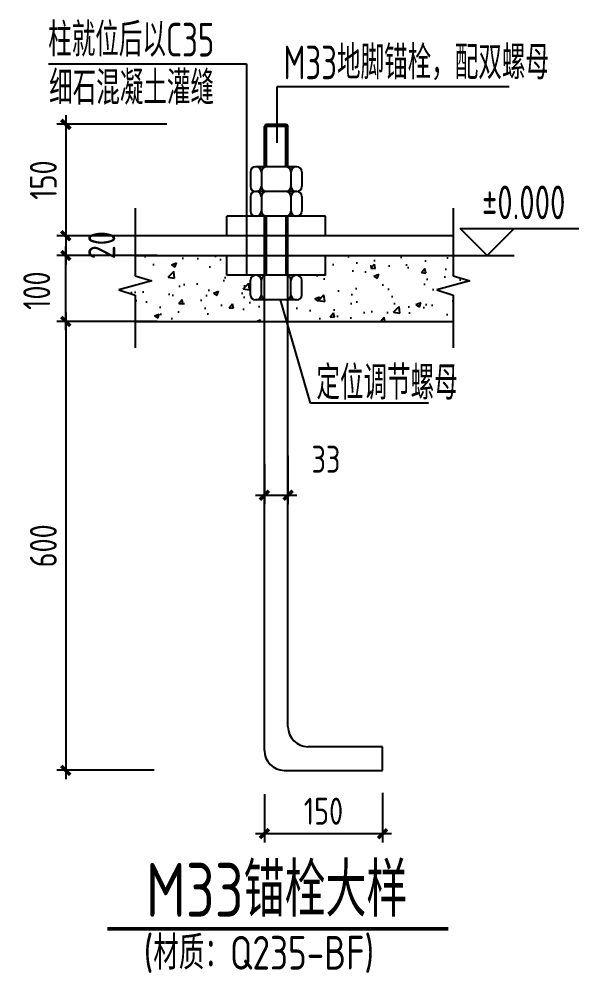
# Model space of a CAD drawing. Extents: x -33967 to 1773478, y -1022458 to -784650.
# Drawn here: x 609647 to 622126, y -976901 to -955645 of the extents above; entities that cross this region are included whole.
import ezdxf

# ---------------------------------------------------------------- set-up
doc = ezdxf.new("R2010")
doc.units = 0
doc.header["$LTSCALE"] = 1000
doc.header["$MEASUREMENT"] = 0
for name, color, linetype in [('AXIS', 3, 'Continuous'), ('C', 6, 'Continuous'), ('DIM', 146, 'Continuous'), ('DIM_ELEV', 3, 'Continuous'), ('JDX', 6, 'Continuous'), ('PUB_DIM', 3, 'Continuous'), ('PUB_TEXT', 7, 'Continuous')]:
    doc.layers.add(name, color=color, linetype=linetype)
doc.styles.add('C', font='tssdeng.shx', dxfattribs={"height": 3, "bigfont": 'tssdchn.shx'})
doc.styles.add('TSSD_Dimension', font='Tssdeng.shx', dxfattribs={"width": 0.8, "bigfont": 'hztxt.shx'})
doc.dimstyles.new('TSSD_100_200', dxfattribs={"dimtxt": 600, "dimasz": 200, "dimexe": 200, "dimexo": 500, "dimgap": 200, "dimtad": 1, "dimdec": 0, "dimlfac": 0.5, "dimzin": 0, "dimdsep": 46, "dimtxsty": 'TSSD_Dimension', "dimblk": 'ARCHTICK', "dimblk1": 'ARCHTICK', "dimblk2": 'ARCHTICK', "dimcen": 0, "dimdle": 200, "dimclrt": 7, "dimadec": 0, "dimazin": 0, "dimtfac": 1, "dimtdec": 0, "dimtix": 1, "dimtmove": 2, "dimatfit": 3, "dimfxl": 1, "dimtolj": 1, "dimtzin": 0, "dimarcsym": 0})
doc.dimstyles.new('TSSD_40_200', dxfattribs={"dimtxt": 600, "dimasz": 200, "dimexe": 200, "dimexo": 500, "dimgap": 200, "dimtad": 1, "dimdec": 0, "dimlfac": 0.2, "dimzin": 0, "dimdsep": 46, "dimtxsty": 'TSSD_Dimension', "dimblk": 'ARCHTICK', "dimblk1": 'ARCHTICK', "dimblk2": 'ARCHTICK', "dimcen": 0, "dimdle": 200, "dimclrt": 7, "dimadec": 0, "dimazin": 0, "dimtfac": 1, "dimtdec": 0, "dimtix": 1, "dimtmove": 2, "dimatfit": 3, "dimfxl": 1, "dimtolj": 1, "dimtzin": 0, "dimarcsym": 0})
pattern_1 = [(50, (741954.9, -939571.5), (1125.5324, -98.4713), [117.691, -1294.599]), (355, (741954.9, -939571.5), (-217.73, 1180.348), [94.153, -1035.679]), (100.4514, (742048.7, -939579.7), (907.803, 1081.876), [100.022, -1100.24]), (46.1842, (741954.9, -939257.7), (1674.726, -259.734), [176.536, -1941.898]), (96.6356, (742094.5, -939279.3), (1466.683, 1528.596), [150.033, -1650.36]), (351.1842, (741954.9, -939257.7), (1466.682, 1528.597), [141.23, -1553.519]), (21, (742111.8, -939336.2), (936.673, -631.794), [117.691, -1294.599]), (326, (742111.8, -939336.2), (381.813, 1137.913), [94.153, -1035.679]), (71.4514, (742189.9, -939388.8), (1318.486, 506.118), [100.022, -1100.24]), (37.5, (741954.9, -939571.54), (19.0814, 522.3806), [0, -1023.1254, 0, -1051.3712, 0, -1039.6022]), (7.5, (741954.9, -939571.54), (412.8116, 618.9151), [0, -599.4385, 0, -999.5873, 0, -396.2257]), (327.5, (741604.96, -939571.54), (837.68, -35.3933), [0, -392.3027, 0, -1223.9844, 0, -1624.1332]), (317.5, (741448.04, -939571.5), (915.142, 157.086), [0, -509.9935, 0, -812.851, 0, -1153.37])]

# ---------------------------------------------------------------- blocks, each defined once
blk = doc.blocks.new('_ArchTick')
at = {"color": 0, "linetype": 'ByBlock', "const_width": 0.4}
blk.add_lwpolyline([(-0.5, -0.5), (0.5, 0.5)], dxfattribs=at)
blk = doc.blocks.new('*D1247')
at = {"layer": 'AXIS', "color": 0, "lineweight": -2, "transparency": 16777216}
for p, q in [((610688, -957790), (610688, -960676)), ((612941, -957990), (610488, -957990)), ((612972, -960476), (610488, -960476))]:
    blk.add_line(p, q, dxfattribs=at)
at = {"layer": 'Defpoints', "color": 0, "transparency": 16777216}
for p in [(613441, -957990), (610688, -960476), (613472, -960476)]:
    blk.add_point(p, dxfattribs=at)
at = {"layer": 'AXIS', "color": 0, "lineweight": -2, "transparency": 16777216, "xscale": 200, "yscale": 200, "zscale": 200}
for p, rotation in [((610688, -957990), 90), ((610688, -960476), 270)]:
    blk.add_blockref('_ArchTick', p, dxfattribs=dict(at, rotation=rotation))
at = {"layer": 'AXIS', "color": 7, "transparency": 16777216, "insert": (610188, -959233), "char_height": 600, "attachment_point": 5, "rotation": 90, "style": 'TSSD_Dimension'}
blk.add_mtext('\\A1;150', dxfattribs=at)
blk = doc.blocks.new('*D1248')
at = {"layer": 'Defpoints', "color": 0, "transparency": 16777216}
for p in [(613228, -960476), (610688, -960915), (613228, -960915)]:
    blk.add_point(p, dxfattribs=at)
at = {"layer": 'DIM', "color": 0, "lineweight": -2, "transparency": 16777216}
for p, q in [((610688, -960276), (610688, -961115)), ((612728, -960476), (610488, -960476)), ((612728, -960915), (610488, -960915))]:
    blk.add_line(p, q, dxfattribs=at)
at = {"layer": 'DIM', "color": 0, "lineweight": -2, "transparency": 16777216, "xscale": 200, "yscale": 200, "zscale": 200}
for p, rotation in [((610688, -960476), 90), ((610688, -960915), 270)]:
    blk.add_blockref('_ArchTick', p, dxfattribs=dict(at, rotation=rotation))
at = {"layer": 'DIM', "color": 7, "transparency": 16777216, "insert": (611490, -960685), "char_height": 600, "attachment_point": 5, "rotation": 90, "style": 'TSSD_Dimension'}
blk.add_mtext('\\A1;20', dxfattribs=at)
blk = doc.blocks.new('*D1249')
at = {"layer": 'AXIS', "color": 0, "lineweight": -2, "transparency": 16777216}
for p, q in [((610688, -962581), (610688, -960715)), ((612728, -960915), (610488, -960915)), ((612728, -962381), (610488, -962381))]:
    blk.add_line(p, q, dxfattribs=at)
at = {"layer": 'Defpoints', "color": 0, "transparency": 16777216}
for p in [(610688, -960915), (613228, -960915), (613228, -962381)]:
    blk.add_point(p, dxfattribs=at)
at = {"layer": 'AXIS', "color": 0, "lineweight": -2, "transparency": 16777216, "xscale": 200, "yscale": 200, "zscale": 200}
for p, rotation in [((610688, -960915), 90), ((610688, -962381), 270)]:
    blk.add_blockref('_ArchTick', p, dxfattribs=dict(at, rotation=rotation))
at = {"layer": 'AXIS', "color": 7, "transparency": 16777216, "insert": (610041, -961697), "char_height": 600, "attachment_point": 5, "rotation": 90, "style": 'TSSD_Dimension'}
blk.add_mtext('\\A1;100', dxfattribs=at)
blk = doc.blocks.new('*D1250')
at = {"layer": 'AXIS', "color": 0, "lineweight": -2, "transparency": 16777216}
for p, q in [((615114, -972918), (615114, -973997)), ((617750, -972886), (617750, -973997)), ((614914, -973797), (617950, -973797))]:
    blk.add_line(p, q, dxfattribs=at)
at = {"layer": 'Defpoints', "color": 0, "transparency": 16777216}
for p in [(615114, -972418), (617750, -972386), (617750, -973797)]:
    blk.add_point(p, dxfattribs=at)
at = {"layer": 'AXIS', "color": 0, "lineweight": -2, "transparency": 16777216, "xscale": 200, "yscale": 200, "zscale": 200, "rotation": 180}
blk.add_blockref('_ArchTick', (615114, -973797), dxfattribs=at)
at = {"layer": 'AXIS', "color": 0, "lineweight": -2, "transparency": 16777216, "xscale": 200, "yscale": 200, "zscale": 200}
blk.add_blockref('_ArchTick', (617750, -973797), dxfattribs=at)
at = {"layer": 'AXIS', "color": 7, "transparency": 16777216, "insert": (616432, -973297), "char_height": 600, "attachment_point": 5, "style": 'TSSD_Dimension'}
blk.add_mtext('\\A1;150', dxfattribs=at)
blk = doc.blocks.new('*D1251')
at = {"layer": 'AXIS', "color": 0, "lineweight": -2, "transparency": 16777216}
for p, q in [((610688, -962181), (610688, -972586)), ((611253, -962381), (610488, -962381)), ((612657, -972386), (610488, -972386))]:
    blk.add_line(p, q, dxfattribs=at)
at = {"layer": 'Defpoints', "color": 0, "transparency": 16777216}
for p in [(611753, -962381), (610688, -972386), (613157, -972386)]:
    blk.add_point(p, dxfattribs=at)
at = {"layer": 'AXIS', "color": 0, "lineweight": -2, "transparency": 16777216, "xscale": 200, "yscale": 200, "zscale": 200}
for p, rotation in [((610688, -962381), 90), ((610688, -972386), 270)]:
    blk.add_blockref('_ArchTick', p, dxfattribs=dict(at, rotation=rotation))
at = {"layer": 'AXIS', "color": 7, "transparency": 16777216, "insert": (610188, -967384), "char_height": 600, "attachment_point": 5, "rotation": 90, "style": 'TSSD_Dimension'}
blk.add_mtext('\\A1;600', dxfattribs=at)
blk = doc.blocks.new('*D1252')
at = {"layer": 'AXIS', "color": 0, "lineweight": -2, "transparency": 16777216}
for p, q in [((615641, -965378), (615641, -966457)), ((615114, -965556), (615114, -966457)), ((614914, -966257), (615841, -966257))]:
    blk.add_line(p, q, dxfattribs=at)
at = {"layer": 'Defpoints', "color": 0, "transparency": 16777216}
for p in [(615641, -964878), (615114, -965056), (615641, -966257)]:
    blk.add_point(p, dxfattribs=at)
at = {"layer": 'AXIS', "color": 0, "lineweight": -2, "transparency": 16777216, "xscale": 200, "yscale": 200, "zscale": 200, "rotation": 180}
blk.add_blockref('_ArchTick', (615114, -966257), dxfattribs=at)
at = {"layer": 'AXIS', "color": 0, "lineweight": -2, "transparency": 16777216, "xscale": 200, "yscale": 200, "zscale": 200}
blk.add_blockref('_ArchTick', (615641, -966257), dxfattribs=at)
at = {"layer": 'AXIS', "color": 7, "transparency": 16777216, "insert": (616488, -965454), "char_height": 600, "attachment_point": 5, "style": 'TSSD_Dimension'}
blk.add_mtext('\\A1;33', dxfattribs=at)

msp = doc.modelspace()

# ---------------------------------------------------------------- hatches: boundary and pattern name
h = msp.add_hatch()
h.set_pattern_fill('AN33C', color=3, scale=1569.21081, style=0)
h.set_pattern_definition(pattern_1)
h.paths.add_polyline_path([(614279, -961354.8), (614279, -960915.5), (612235.4, -960915.5), (612235.4, -961363.8), (612602.8, -961480.7), (611867.9, -961681.2), (612235.4, -961798.1), (612235.4, -962381.1), (615113.8, -962381.1), (615113.8, -961904.1), (614916.5, -961904.1, -0.4142136), (614806.7, -961794.2), (614806.7, -961464.7, -0.4142136), (614916.5, -961354.8)])
h = msp.add_hatch()
h.set_pattern_fill('AN33C', color=3, scale=1569.21081, style=0)
h.set_pattern_definition(pattern_1)
h.paths.add_polyline_path([(616475.9, -960915.5), (616475.9, -961354.8), (615838.3, -961354.8, -0.4142136), (615948.1, -961464.7), (615948.1, -961794.2, -0.4142136), (615838.3, -961904.1), (615817.4, -961904.1), (615641, -961904.1), (615641, -962381.1), (619325.7, -962381.1), (619325.7, -961798.1), (618958.2, -961681.2), (619693.2, -961480.7), (619325.7, -961363.8), (619325.7, -960915.5)])

# ---------------------------------------------------------------- linework, layer by layer
at = {"color": 2}
for p, q in [((615147.4, -957989.6), (615113.8, -958036.7)), ((615641, -958036.7), (615113.8, -958036.7)), ((615147.4, -957989.6), (615607.5, -957989.6)), ((615607.5, -957989.6), (615641, -958036.7))]:
    msp.add_line(p, q, dxfattribs=at)
at = {"color": 2, "ltscale": 0.02}
for p, q in [((615113.8, -958938.3), (615113.8, -958036.7)), ((615641, -958938.3), (615641, -958036.7))]:
    msp.add_line(p, q, dxfattribs=at)
at = {"color": 4, "ltscale": 0.02}
for p, q in [((615160.3, -958938.3), (615160.3, -958036.7)), ((615594.5, -958938.3), (615594.5, -958036.7)), ((615163.7, -961354.8), (615163.7, -960036.7)), ((615597.9, -961354.8), (615597.9, -960036.7))]:
    msp.add_line(p, q, dxfattribs=at)
at = {"color": 3}
for p, q in [((615838.3, -958938.3), (614916.5, -958938.3)), ((614806.7, -959048.1), (614806.7, -959377.6)), ((615047.3, -959048.1), (615047.3, -959377.6)), ((615707.6, -959048.1), (615707.6, -959377.6)), ((615948.1, -959048.1), (615948.1, -959377.6)), ((614806.7, -959597.3), (614806.7, -959926.9)), ((615838.3, -959487.5), (614916.5, -959487.5)), ((615047.3, -959597.3), (615047.3, -959926.9)), ((615707.6, -959597.3), (615707.6, -959926.9)), ((615948.1, -959597.3), (615948.1, -959926.9)), ((614806.7, -961794.2), (614806.7, -961464.7)), ((615047.3, -961794.2), (615047.3, -961464.7)), ((615707.6, -961794.2), (615707.6, -961464.7)), ((615948.1, -961794.2), (615948.1, -961464.7)), ((615838.3, -961904.1), (614916.5, -961904.1))]:
    msp.add_line(p, q, dxfattribs=at)
for p, q in [((614279, -960476.1), (614279, -960036.7)), ((616475.9, -960036.7), (614279, -960036.7)), ((616475.9, -960476.1), (616475.9, -960036.7)), ((619325.7, -960476.1), (612235.4, -960476.1)), ((612235.4, -960915.5), (619325.7, -960915.5)), ((614279, -961354.8), (614279, -960915.5)), ((616475.9, -961354.8), (616475.9, -960915.5)), ((616475.9, -961354.8), (614279, -961354.8)), ((612235.4, -962381.1), (619325.7, -962381.1))]:
    msp.add_line(p, q)
at = {"color": 8, "ltscale": 0.02}
for p, q in [((615113.8, -971946.9), (615113.8, -960036.7)), ((615641, -971419.7), (615641, -960036.7)), ((617750.1, -971859.1), (616080.4, -971859.1)), ((617750.1, -972386.3), (617750.1, -971859.1)), ((615553.2, -972386.3), (617750.1, -972386.3))]:
    msp.add_line(p, q, dxfattribs=at)
at = {"color": 3}
for centre, start, end in [((614916.5, -959048.1), 90, 180), ((614937.4, -959048.1), 0, 90), ((615157.1, -959048.1), 90, 180), ((615597.7, -959048.1), 0, 90), ((615817.4, -959048.1), 90, 180), ((615838.3, -959048.1), 0, 90), ((614916.5, -959377.6), 180, 270), ((614937.4, -959377.6), 270, 0), ((615157.1, -959377.6), 180, 270), ((615597.7, -959377.6), 270, 0), ((615817.4, -959377.6), 180, 270), ((615838.3, -959377.6), 270, 0), ((614916.5, -959597.3), 90, 180), ((614937.4, -959597.3), 0, 90), ((615157.1, -959597.3), 90, 180), ((615597.7, -959597.3), 0, 90), ((615817.4, -959597.3), 90, 180), ((615838.3, -959597.3), 0, 90), ((614916.5, -959926.9), 180, 270), ((614937.4, -959926.9), 270, 0), ((615157.1, -959926.9), 180, 270), ((615597.7, -959926.9), 270, 0), ((615817.4, -959926.9), 180, 270), ((615838.3, -959926.9), 270, 0), ((614916.5, -961464.7), 90, 180), ((614937.4, -961464.7), 0, 90), ((615157.1, -961464.7), 90, 180), ((615597.7, -961464.7), 0, 90), ((615817.4, -961464.7), 90, 180), ((615838.3, -961464.7), 0, 90), ((614916.5, -961794.2), 180, 270), ((614937.4, -961794.2), 270, 0), ((615157.1, -961794.2), 180, 270), ((615597.7, -961794.2), 270, 0), ((615817.4, -961794.2), 180, 270), ((615838.3, -961794.2), 270, 0)]:
    msp.add_arc(centre, 109.8, start, end, dxfattribs=at)
at = {"color": 8, "ltscale": 0.02}
for centre in [(616080.4, -971419.7), (615553.2, -971946.9)]:
    msp.add_arc(centre, 439.4, 180, 270, dxfattribs=at)
at = {"layer": 'C', "color": 1, "linetype": 'ByBlock', "const_width": 78.6}
msp.add_lwpolyline([(611616.4, -975920.4), (619218.2, -975920.4)], dxfattribs=at)
at = {"layer": 'DIM_ELEV'}
for p, q in [((620082.2, -960915.5), (619482.2, -960315.5)), ((619482.2, -960315.5), (622125.6, -960315.5)), ((620082.2, -960915.5), (620682.2, -960315.5)), ((619325.7, -960915.5), (620682.2, -960915.5))]:
    msp.add_line(p, q, dxfattribs=at)
at = {"layer": 'JDX', "color": 2}
for p, q in [((612235.4, -959859.3), (612235.4, -961363.8)), ((619325.7, -959859.3), (619325.7, -961363.8)), ((612235.4, -961363.8), (612602.8, -961480.7)), ((619325.7, -961363.8), (619693.2, -961480.7)), ((612602.8, -961480.7), (611867.9, -961681.2)), ((619693.2, -961480.7), (618958.2, -961681.2)), ((611867.9, -961681.2), (612235.4, -961798.1)), ((612235.4, -961798.1), (612235.4, -962972.6)), ((618958.2, -961681.2), (619325.7, -961798.1)), ((619325.7, -961798.1), (619325.7, -962972.6))]:
    msp.add_line(p, q, dxfattribs=at)
at = {"layer": 'PUB_DIM'}
for p, q in [((610306.4, -956643.7), (614716.5, -956643.7)), ((614716.5, -956643.7), (614716.5, -961354.8)), ((615392.3, -957156.5), (615392.3, -958406.4)), ((620571.3, -957156.5), (615392.3, -957156.5)), ((616139.3, -964205.1), (615474.1, -961904.1)), ((618771.9, -964205.1), (616139.3, -964205.1))]:
    msp.add_line(p, q, dxfattribs=at)

# ---------------------------------------------------------------- texts
at = {"layer": 'PUB_TEXT'}
for s, height, style, width, p in [('柱就位后以C35', 750, 'TSSD_Dimension', 0.7, (610296, -956479.7)), ('M33地脚锚栓，配双螺母', 750, 'TSSD_Dimension', 0.7, (615540.4, -956986.9)), ('细石混凝土灌缝', 750, 'TSSD_Dimension', 0.7, (610317.9, -957553)), ('%%p0.000', 750, 'TSSD_Dimension', 0.7, (619964.5, -960105.5)), ('定位调节螺母', 750, 'TSSD_Dimension', 0.7, (616274.8, -964124.6)), ('M33锚栓大样', 1200, 'C', 0.8, (612471.7, -975649.4)), ('(材质：Q235-BF)', 750, 'C', 0.8, (612424.9, -976826.7))]:
    msp.add_text(s, height=height, dxfattribs=dict(at, style=style, width=width)).set_placement(p)

# ---------------------------------------------------------------- dimensions: what is measured, and where the dimension line sits
at = {"layer": 'AXIS'}
for base, p1, p2, text, picture, middle in [((610687.8, -960476.1), (613440.9, -957989.6), (613471.6, -960476.1), '150', '*D1247', (610187.8, -959232.8)), ((610687.8, -972386.3), (611752.8, -962381.1), (613157.4, -972386.3), '600', '*D1251', (610187.8, -967383.7))]:
    dim = msp.add_linear_dim(base=base, p1=p1, p2=p2, angle=90, text=text, dimstyle='TSSD_40_200', dxfattribs=at)
    dim.commit()
    dim.dimension.update_dxf_attribs({"geometry": picture, "text_midpoint": middle})
dim = msp.add_linear_dim(base=(610687.8, -960915.5), p1=(613228.2, -962381.1), p2=(613228.2, -960915.5), angle=90, text='100', dimstyle='TSSD_40_200', dxfattribs=at)
dim.commit()
dim.dimension.update_dxf_attribs({"geometry": '*D1249', "text_midpoint": (610040.9, -961697.1), "dimtype": 128})
dim = msp.add_linear_dim(base=(615641, -966256.8), p1=(615113.8, -965056.4), p2=(615641, -964878.4), text='33', dimstyle='TSSD_40_200', dxfattribs=at)
dim.commit()
dim.dimension.update_dxf_attribs({"geometry": '*D1252', "text_midpoint": (616487.9, -965453.7), "dimtype": 128})
dim = msp.add_linear_dim(base=(617750.1, -973797), p1=(615113.8, -972417.7), p2=(617750.1, -972386.3), text='150', dimstyle='TSSD_40_200', dxfattribs=at)
dim.commit()
dim.dimension.update_dxf_attribs({"geometry": '*D1250', "text_midpoint": (616431.9, -973297)})
at = {"layer": 'DIM'}
dim = msp.add_linear_dim(base=(610687.8, -960915.5), p1=(613228.2, -960476.1), p2=(613228.2, -960915.5), angle=90, text='20', dimstyle='TSSD_100_200', dxfattribs=at)
dim.commit()
dim.dimension.update_dxf_attribs({"geometry": '*D1248', "text_midpoint": (611490.5, -960684.9), "dimtype": 128})

doc.saveas('drawing.dxf')
